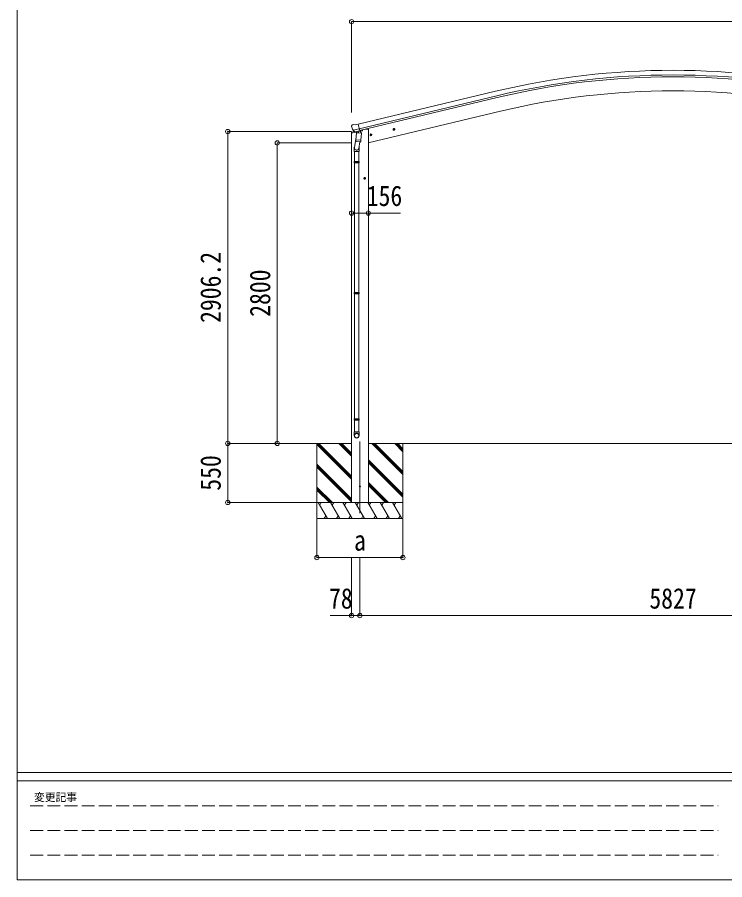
# Model space of a CAD drawing. Units: millimetres at full size, sheet at 1:40. Extents: x -11181 to 11305, y -7804 to 7716.
# Drawn here: x -11181 to -4596, y -7804 to 231 of the extents above; entities that cross this region are included whole.
import ezdxf
from ezdxf.enums import TextEntityAlignment as Align

# ---------------------------------------------------------------- set-up
doc = ezdxf.new("R2010")
doc.units = ezdxf.units.MM
doc.header["$LTSCALE"] = 40
doc.header["$PDMODE"] = 32
doc.header["$PDSIZE"] = 40
doc.linetypes.add('DASHED3', pattern=[4, 3, -1])
for name, color, linetype, lineweight in [('0-0_0', 7, 'Continuous', 9), ('0-1_本体', 4, 'Continuous', 9), ('0-2_部品', 7, 'Continuous', 9), ('0-8_PARTS2', 2, 'Continuous', 9), ('0-A_寸法', 6, 'Continuous', 9), ('F-0_240', 7, 'Continuous', 9)]:
    doc.layers.add(name, color=color, linetype=linetype, lineweight=lineweight)
doc.styles.add('ＭＳ ゴシック', font='')
doc.styles.get('ＭＳ ゴシック').set_extended_font_data('MS Gothic')

msp = doc.modelspace()

# ---------------------------------------------------------------- linework, layer by layer
at = {"layer": '0-0_0'}
for p, q in [((-8069.25, -3739.42), (-8710.75, -3739.43)), ((-8391.25, -3739.41), (-8391.25, -4439.41)), ((-8069.25, -4070.92), (-8391.25, -3748.93)), ((-8069.25, -4056.78), (-8386.61, -3739.42)), ((-8069.25, -4042.64), (-8372.47, -3739.42)), ((-8069.25, -3858.79), (-8188.63, -3739.41)), ((-8069.25, -3844.65), (-8174.48, -3739.41)), ((-8069.25, -3830.51), (-8160.34, -3739.41)), ((-7913.2, -3739.42), (-2242.31, -3739.42)), ((-7591.25, -4028.42), (-7880.26, -3739.41)), ((-7591.25, -4014.28), (-7866.12, -3739.41)), ((-7591.25, -4000.14), (-7851.98, -3739.41)), ((-7591.25, -3816.29), (-7668.13, -3739.41)), ((-7591.25, -3802.15), (-7653.98, -3739.41)), ((-7591.25, -3788.01), (-7639.84, -3739.41)), ((-7591.25, -3739.41), (-7591.25, -4439.41)), ((-8069.25, -4254.77), (-8391.25, -3932.77)), ((-7591.25, -4212.27), (-7913.25, -3890.27)), ((-7591.25, -4226.41), (-7913.25, -3904.42)), ((-7591.25, -4240.56), (-7913.25, -3918.56)), ((-8069.25, -4268.91), (-8391.25, -3946.91)), ((-8069.25, -4283.06), (-8391.25, -3961.06)), ((-8246.74, -4289.41), (-8391.25, -4144.9)), ((-8260.88, -4289.41), (-8391.25, -4159.05)), ((-8275.02, -4289.41), (-8391.25, -4173.19)), ((-7726.24, -4289.41), (-7913.25, -4102.4)), ((-7740.38, -4289.41), (-7913.25, -4116.55)), ((-7754.52, -4289.41), (-7913.25, -4130.69)), ((-8391.25, -4289.41), (-7591.25, -4289.41)), ((-8294.35, -4439.41), (-8380.96, -4289.41)), ((-8350.96, -4289.41), (-8365.96, -4315.39)), ((-8178.88, -4439.41), (-8265.49, -4289.41)), ((-8235.49, -4289.41), (-8250.49, -4315.39)), ((-8063.41, -4439.41), (-8150.02, -4289.41)), ((-8135.02, -4315.39), (-8120.02, -4289.41)), ((-8069, -4289.42), (-7913.5, -4289.42)), ((-7947.94, -4439.41), (-8034.55, -4289.41)), ((-8019.55, -4315.39), (-8004.54, -4289.41)), ((-7832.47, -4439.41), (-7919.08, -4289.41)), ((-7904.08, -4315.39), (-7889.07, -4289.41)), ((-7717, -4439.41), (-7803.61, -4289.41)), ((-7788.61, -4315.39), (-7773.6, -4289.41)), ((-7601.53, -4439.41), (-7688.14, -4289.41)), ((-7673.14, -4315.39), (-7658.14, -4289.41)), ((-8309.35, -4413.43), (-8324.35, -4439.41)), ((-8193.88, -4413.43), (-8208.88, -4439.41)), ((-8078.41, -4413.43), (-8093.41, -4439.41)), ((-7962.94, -4413.43), (-7977.94, -4439.41)), ((-7847.47, -4413.43), (-7862.47, -4439.41)), ((-7732, -4413.43), (-7747, -4439.41)), ((-7616.53, -4413.43), (-7631.53, -4439.41)), ((-7591.25, -4439.41), (-8391.25, -4439.41))]:
    msp.add_line(p, q, dxfattribs=at)
at = {"layer": '0-1_本体'}
for p, q in [((-8008.06, -765.69), (-6728.91, -458.6)), ((-6718.83, -500.58), (-7997.98, -807.66)), ((-7994.05, -824.03), (-6714.9, -516.95)), ((-7913.5, -939.41), (-6684.32, -644.33)), ((-8069.25, -4289.41), (-8069.25, -849.24)), ((-8040.68, -832.9), (-8040.68, -833.4)), ((-7933.25, -810.03), (-7966.75, -818.08)), ((-7913.25, -810.03), (-7933.25, -810.03)), ((-7913.25, -4289.41), (-7913.25, -810.03))]:
    msp.add_line(p, q, dxfattribs=at)
for radius in [7073, 7029.83, 7013, 6882]:
    msp.add_arc((-5077.75, -7336.18), radius, 76.5, 103.5, dxfattribs=at)
at = {"layer": '0-2_部品'}
for p, q in [((-8068.99, -781.61), (-8068.71, -782.76)), ((-8064.77, -773.04), (-8068.63, -779.33)), ((-8061.67, -770.79), (-8048.49, -767.62)), ((-8033.93, -770.3), (-8047.19, -767.6)), ((-8033.93, -770.3), (-8008, -764.07)), ((-8071.11, -849.75), (-8028.3, -839.47)), ((-8071.11, -842.86), (-8071.11, -849.75)), ((-8042.6, -833.65), (-8068.81, -839.94)), ((-8054.93, -821.92), (-7997.43, -808.11)), ((-8038.08, -836.83), (-8054.46, -822.34)), ((-8035.37, -837.4), (-8027.85, -835.59)), ((-8034.54, -837.29), (-8033.01, -836.92)), ((-8033.01, -836.92), (-7996.3, -828.11)), ((-8031.17, -837.15), (-8031.22, -837.89)), ((-8030.47, -838.93), (-8004.65, -845.37)), ((-8023.55, -844.28), (-8028.22, -911.11)), ((-7977.86, -847.47), (-8023.55, -844.28)), ((-8021.77, -841.1), (-8022, -844.39)), ((-8002.25, -829.93), (-8003.28, -844.54)), ((-7996.3, -828.11), (-7994.77, -827.74)), ((-7993.22, -825.64), (-7992.28, -825.7)), ((-7992.28, -825.7), (-7978.96, -841.02)), ((-7988.59, -829.94), (-7970.39, -825.57)), ((-7982.53, -914.31), (-7977.86, -847.47)), ((-7978.96, -841.02), (-7979.41, -847.36)), ((-7966.55, -817.55), (-7966.55, -820.71)), ((-7878.79, -862.3), (-7898.23, -866.97)), ((-7895.81, -866.39), (-7893.68, -859.19)), ((-7890.64, -871.83), (-7895.81, -866.39)), ((-7893.68, -859.19), (-7886.38, -857.44)), ((-7886.18, -874.36), (-7890.84, -854.91)), ((-7886.38, -857.44), (-7881.21, -862.88)), ((-7664.87, -810.94), (-7684.31, -815.61)), ((-7681.89, -815.03), (-7679.76, -807.83)), ((-7676.72, -820.47), (-7681.89, -815.03)), ((-7679.76, -807.83), (-7672.46, -806.08)), ((-7672.25, -823), (-7676.92, -803.55)), ((-7672.46, -806.08), (-7667.29, -811.52)), ((-8026.49, -886.35), (-8042.4, -982.52)), ((-8029.08, -923.58), (-8028.21, -911.12)), ((-8028.69, -924.94), (-8028.69, -924.94)), ((-7982.53, -914.31), (-8028.22, -911.11)), ((-8027.24, -925.72), (-7985.54, -928.63)), ((-7990.97, -928.25), (-8001.7, -991.84)), ((-7982.55, -914.31), (-7983.43, -927.01)), ((-8044.55, -1019.68), (-8044.55, -985.33)), ((-7998.55, -1019.68), (-8044.55, -1019.68)), ((-8042.55, -1019.68), (-8042.55, -1113.68)), ((-8000.55, -1019.68), (-8000.55, -1113.68)), ((-7998.55, -985.02), (-7998.55, -1019.68)), ((-8044.55, -1115.68), (-8043.55, -1113.68)), ((-7998.55, -1115.68), (-8044.55, -1115.68)), ((-7998.55, -1123.68), (-8044.55, -1123.68)), ((-7999.55, -1113.68), (-8043.55, -1113.68)), ((-7998.55, -1115.68), (-7999.55, -1113.68)), ((-7998.55, -1123.68), (-7999.55, -1125.68)), ((-7998.55, -1115.68), (-7998.55, -1123.68)), ((-7999.55, -1125.68), (-8043.55, -1125.68)), ((-8042.55, -1125.68), (-8042.55, -2333.43)), ((-8000.55, -1125.68), (-8000.55, -2333.43)), ((-7937.05, -1269.55), (-7957.05, -1269.55)), ((-7954.55, -1269.55), (-7950.8, -1263.05)), ((-7950.8, -1276.05), (-7954.55, -1269.55)), ((-7950.8, -1263.05), (-7943.29, -1263.05)), ((-7947.05, -1279.55), (-7947.05, -1259.55)), ((-7943.29, -1263.05), (-7939.54, -1269.55)), ((-8044.55, -2335.43), (-8043.55, -2333.43)), ((-7998.55, -2335.43), (-8044.55, -2335.43)), ((-7998.55, -2343.43), (-8044.55, -2343.43)), ((-7999.55, -2333.43), (-8043.55, -2333.43)), ((-7999.55, -2345.43), (-8043.55, -2345.43)), ((-8042.55, -2345.43), (-8042.55, -3510.05)), ((-8000.55, -2345.43), (-8000.55, -3510.05)), ((-7998.55, -2335.43), (-7999.55, -2333.43)), ((-7998.55, -2343.43), (-7999.55, -2345.43)), ((-7998.55, -2335.43), (-7998.55, -2343.43)), ((-8044.55, -3512.05), (-8043.55, -3510.05)), ((-7998.55, -3512.05), (-8044.55, -3512.05)), ((-7998.55, -3520.05), (-8044.55, -3520.05)), ((-7999.55, -3510.05), (-8043.55, -3510.05)), ((-7999.55, -3522.05), (-8043.55, -3522.05)), ((-8042.55, -3522.05), (-8042.55, -3632.06)), ((-8000.55, -3522.05), (-8000.55, -3632.06)), ((-7998.55, -3512.05), (-7999.55, -3510.05)), ((-7998.55, -3520.05), (-7999.55, -3522.05)), ((-7998.55, -3512.05), (-7998.55, -3520.05)), ((-8044.55, -3666.2), (-8044.55, -3632.06)), ((-7998.55, -3632.06), (-8044.55, -3632.06)), ((-7998.55, -3666.2), (-7998.55, -3632.06))]:
    msp.add_line(p, q, dxfattribs=at)
for points in [[(-8002.57, -829.52), (-7992.85, -827.19), (-8008, -764.07)], [(-8055.21, -821.34), (-8054.62, -822.19), (-8054.46, -822.34)], [(-8002.57, -829.52), (-8002.81, -829.67), (-8027.58, -835.62), (-8027.85, -835.59)], [(-7881.21, -862.88), (-7883.34, -870.08), (-7890.64, -871.83)], [(-7667.29, -811.52), (-7669.42, -818.72), (-7676.72, -820.47)], [(-8044.55, -1115.68), (-8044.55, -1123.68), (-8043.55, -1125.68)], [(-7939.54, -1269.55), (-7943.29, -1276.05), (-7950.8, -1276.05)], [(-8044.55, -2335.43), (-8044.55, -2343.43), (-8043.55, -2345.43)], [(-8044.55, -3512.05), (-8044.55, -3520.05), (-8043.55, -3522.05)]]:
    msp.add_lwpolyline(points, dxfattribs=at)
for centre, radius in [((-7888.51, -864.63), 8.5), ((-7888.51, -864.63), 7.7), ((-7888.51, -864.63), 6.5), ((-7674.59, -813.28), 8.5), ((-7674.59, -813.28), 7.7), ((-7674.59, -813.28), 6.5), ((-7947.05, -1269.55), 8.5), ((-7947.05, -1269.55), 7.7), ((-7947.05, -1269.55), 6.5)]:
    msp.add_circle(centre, radius, dxfattribs=at)
at = {"layer": '0-2_部品', "color": 4}
msp.add_circle((-7991.25, -4139.43), 4.5, dxfattribs=at)
at = {"layer": '0-2_部品'}
for centre, radius, start, end in [((-7871.91, -735.51), 202.4, 193.5, 205.09125), ((-8060.51, -775.65), 5, 103.5, 148.5), ((-8047.79, -770.54), 3, 78.5, 103.5), ((-8068.11, -842.86), 3, 103.5, 180), ((-8034.65, -836.8), 0.5, 248.23754, 283.5), ((-8031.67, -837.11), 0.5, 356, 103.5), ((-8030.22, -837.96), 1, 176, 256), ((-8004.3, -844.4), 1.03, 250.03897, 351.96569), ((-8001.66, -830.02), 0.604, 100.59842, 172.20595), ((-7994.89, -827.26), 0.5, 283.5, 318.76246), ((-7971.55, -820.71), 5, 283.5, 0), ((-8027.14, -923.75), 1.95, 175.04017, 217.47766), ((-8027.1, -923.72), 2, 217.40962, 266), ((-7985.4, -926.64), 2, 266, 349.46843), ((-8014.55, -985.33), 30, 177.45142, 180)]:
    msp.add_arc(centre, radius, start, end, dxfattribs=at)
for centre, major_axis, ratio, start_param, end_param in [((-8066.07, -780.9), (-1.57, -2.57), 0.99628, 4.712389, 5.4996506), ((-8036.1, -834.57), (-0.73, -2.92), 0.997631, 5.8041905, 6.6006116), ((-8036.04, -834.35), (2.63, 3.16), 0.650902, 4.0958226, 4.1686332), ((-8036.07, -834.47), (-0.73, -2.92), 0.997631, 0.3902369, 0.4789948), ((-8021.55, -985.02), (23, 0), 0.996195, 2.5560258, 6.5663028), ((-8021.55, -985.02), (21, 0), 0.996195, 2.9349147, 5.9512394), ((-8021.55, -3664.45), (-23, 0), 0.996195, 3.1415927, 6.2831853), ((-8021.55, -3666.2), (-23, 0), 0.996195, 3.1415927, 6.2831853), ((-8021.55, -3666.2), (0, -23.43), 0.981806, 4.712389, 7.8539816)]:
    msp.add_ellipse(centre, major_axis=major_axis, ratio=ratio, start_param=start_param, end_param=end_param, dxfattribs=at)
msp.add_ellipse((-8021.55, -3666.2), major_axis=(21, 0), ratio=0.996195, dxfattribs=at)
at = {"layer": '0-8_PARTS2'}
msp.add_line((-7991.25, -4388.6), (-7991.25, -3719.58), dxfattribs=at)
at = {"layer": '0-8_PARTS2', "color": 6}
for p, q in [((-8069.25, -5342.82), (-7991.25, -5342.82)), ((-7991.25, -5342.82), (-2164.26, -5342.82))]:
    msp.add_line(p, q, dxfattribs=at)
at = {"layer": '0-A_寸法'}
for p, q in [((-8069.25, 190.04), (-8069.25, -657.08)), ((-8069.25, 190.04), (-2086.26, 190.04)), ((-9221.64, -833.22), (-8069.25, -833.22)), ((-9221.64, -3739.43), (-9221.64, -833.22)), ((-8069.04, -939.42), (-8761.19, -939.44)), ((-8761.19, -3739.43), (-8761.19, -939.43)), ((-8069.25, -1592.8), (-7913.25, -1592.8)), ((-7913.25, -1592.8), (-7613.25, -1592.8)), ((-9221.64, -3739.43), (-8391.25, -3739.43)), ((-9221.64, -4289.41), (-9221.64, -3739.43)), ((-8761.19, -3739.43), (-8084.73, -3739.43)), ((-9221.64, -4289.41), (-8391.25, -4289.41)), ((-8391.25, -4802.45), (-8391.25, -4445.91)), ((-7591.25, -4802.45), (-7591.25, -4445.91)), ((-8391.25, -4802.45), (-7591.25, -4802.45)), ((-8069.25, -5342.82), (-8069.25, -4802.45)), ((-7991.25, -5342.82), (-7991.25, -4802.45)), ((-8069.25, -5342.82), (-8269.25, -5342.82))]:
    msp.add_line(p, q, dxfattribs=at)
for p in [(-8069.25, 190.04), (-9221.64, -833.22), (-8761.19, -939.43), (-8069.25, -1592.8), (-7913.25, -1592.8), (-9221.64, -3739.43), (-8761.19, -3739.43), (-9221.64, -4289.41), (-8391.25, -4802.45), (-7591.25, -4802.45), (-8069.25, -5342.82), (-7991.25, -5342.82)]:
    msp.add_point(p, dxfattribs=at)
at = {"layer": 'F-0_240', "color": 5}
for p, q in [((-11180.61, 7716.46), (-11180.61, -7803.54)), ((-11180.61, -6803.54), (10739.39, -6803.54)), ((-11180.61, -6883.54), (7183.72, -6883.54)), ((-11180.61, -7803.54), (10739.39, -7803.54))]:
    msp.add_line(p, q, dxfattribs=at)
at = {"layer": 'F-0_240', "color": 4, "linetype": 'DASHED3'}
for p, q in [((-11060.61, -7113.54), (-4656.28, -7113.54)), ((-11060.61, -7343.54), (-4656.28, -7343.54)), ((-11060.61, -7573.54), (-4656.28, -7573.54))]:
    msp.add_line(p, q, dxfattribs=at)

# ---------------------------------------------------------------- texts
at = {"layer": '0-A_寸法', "color": 7, "style": 'ＭＳ ゴシック', "width": 0.85}
for s, p in [('156', (-7928.25, -1584.8)), ('a', (-8046.25, -4794.45)), ('78', (-8279.25, -5334.82)), ('5827', (-5297.75, -5334.82))]:
    msp.add_text(s, height=190.6, dxfattribs=at).set_placement(p, align=Align.BOTTOM_LEFT)
for s, p in [('2906.2', (-9229.64, -2616.32)), ('2800', (-8769.19, -2559.43)), ('550', (-9229.64, -4179.42))]:
    msp.add_text(s, height=190.6, rotation=90, dxfattribs=at).set_placement(p, align=Align.BOTTOM_LEFT)
at = {"layer": 'F-0_240', "style": 'ＭＳ ゴシック'}
msp.add_text('変更記事', height=73.31, dxfattribs=at).set_placement((-11024.31, -7093.54), align=Align.BOTTOM_LEFT)

doc.saveas('drawing.dxf')
